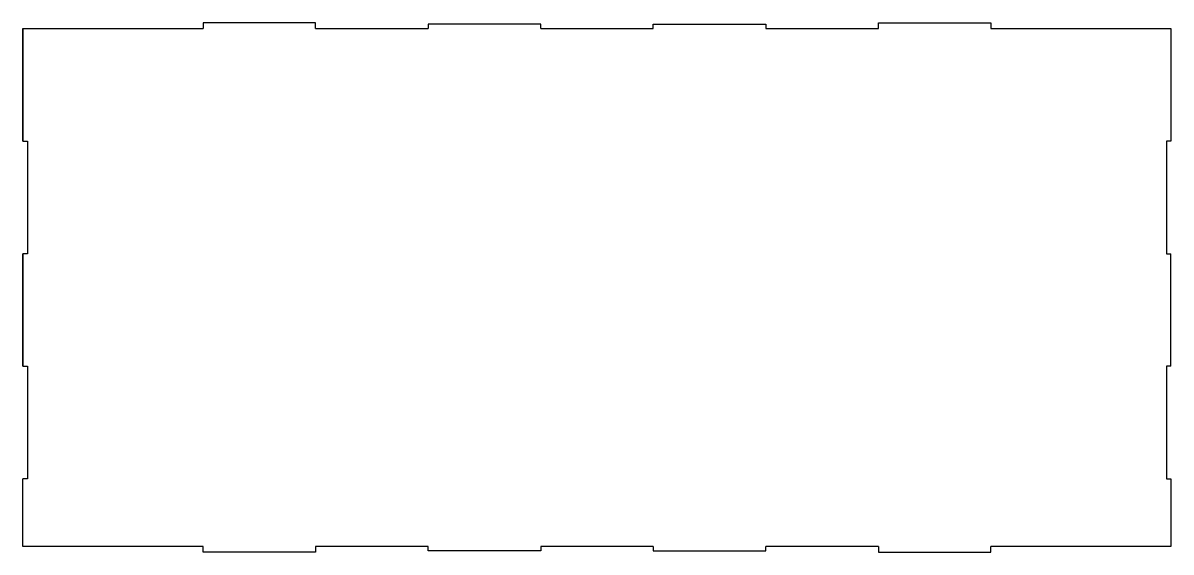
# Model space of a CAD drawing. Header units: millimetres. Extents: x 379 to 1399, y 147 to 617.
import ezdxf

# ---------------------------------------------------------------- set-up
doc = ezdxf.new("R2010")
doc.units = ezdxf.units.MM

msp = doc.modelspace()

# ---------------------------------------------------------------- linework, layer by layer
for p, q in [((638.5, 616.6), (538.5, 616.6)), ((538.5, 616.6), (538.5, 611.6)), ((638.5, 611.6), (638.5, 616.6)), ((838.5, 615.6), (738.5, 615.6)), ((738.5, 615.6), (738.5, 611.6)), ((838.5, 611.6), (838.5, 615.6)), ((938.5, 611.6), (938.5, 615.6)), ((938.5, 615.6), (1038.5, 615.6)), ((1038.5, 615.6), (1038.5, 611.6)), ((1138.5, 611.6), (1138.5, 616.6)), ((1138.5, 616.6), (1238.5, 616.6)), ((1238.5, 616.6), (1238.5, 611.6)), ((378.5, 611.6), (538.5, 611.6)), ((378.5, 511.6), (378.5, 611.6)), ((378.5, 611.6), (538.5, 611.6)), ((378.5, 611.6), (378.5, 511.6)), ((378.5, 611.6), (538.5, 611.6)), ((638.5, 611.6), (738.5, 611.6)), ((638.5, 611.6), (738.5, 611.6)), ((638.5, 611.6), (738.5, 611.6)), ((838.5, 611.6), (938.5, 611.6)), ((838.5, 611.6), (888.5, 611.6)), ((838.5, 611.6), (888.5, 611.6)), ((1038.5, 611.6), (1138.5, 611.6)), ((1238.5, 611.6), (1398.5, 611.6)), ((1398.5, 611.6), (1398.5, 511.6)), ((378.5, 511.6), (382.5, 511.6)), ((382.5, 511.6), (382.5, 411.6)), ((1398.5, 511.6), (1394.5, 511.6)), ((1394.5, 511.6), (1394.5, 411.6)), ((378.5, 311.6), (378.5, 411.6)), ((382.5, 411.6), (378.5, 411.6)), ((378.5, 411.6), (378.5, 311.6)), ((1394.5, 411.6), (1398.5, 411.6)), ((1398.5, 311.6), (1398.5, 411.6)), ((378.5, 311.6), (382.5, 311.6)), ((382.5, 311.6), (382.5, 211.6)), ((1398.5, 311.6), (1394.5, 311.6)), ((1394.5, 311.6), (1394.5, 211.6)), ((378.5, 151.6), (378.5, 211.6)), ((382.5, 211.6), (378.5, 211.6)), ((1394.5, 211.6), (1398.5, 211.6)), ((1398.5, 211.6), (1398.5, 151.6)), ((538.5, 151.6), (378.5, 151.6)), ((538.5, 146.6), (538.5, 151.6)), ((538.5, 146.6), (538.5, 151.6)), ((638.5, 146.6), (538.5, 146.6)), ((638.5, 146.6), (538.5, 146.6)), ((738.5, 151.6), (638.5, 151.6)), ((738.5, 151.6), (638.5, 151.6)), ((638.5, 151.6), (638.5, 146.6)), ((638.5, 151.6), (638.5, 146.6)), ((738.5, 147.6), (738.5, 151.6)), ((738.5, 147.6), (738.5, 151.6)), ((838.5, 147.6), (738.5, 147.6)), ((838.5, 147.6), (738.5, 147.6)), ((938.5, 151.6), (838.5, 151.6)), ((888.5, 151.6), (838.5, 151.6)), ((838.5, 151.6), (838.5, 147.6)), ((838.5, 151.6), (838.5, 147.6)), ((938.5, 151.6), (938.5, 147.6)), ((938.5, 151.6), (938.5, 147.6)), ((938.5, 147.6), (1038.5, 147.6)), ((938.5, 147.6), (1038.5, 147.6)), ((1138.5, 151.6), (1038.5, 151.6)), ((1038.5, 147.6), (1038.5, 151.6)), ((1038.5, 147.6), (1038.5, 151.6)), ((1138.5, 151.6), (1138.5, 146.6)), ((1138.5, 151.6), (1138.5, 146.6)), ((1138.5, 146.6), (1238.5, 146.6)), ((1138.5, 146.6), (1238.5, 146.6)), ((1398.5, 151.6), (1238.5, 151.6)), ((1238.5, 146.6), (1238.5, 151.6)), ((1238.5, 146.6), (1238.5, 151.6))]:
    msp.add_line(p, q)

doc.saveas('drawing.dxf')
